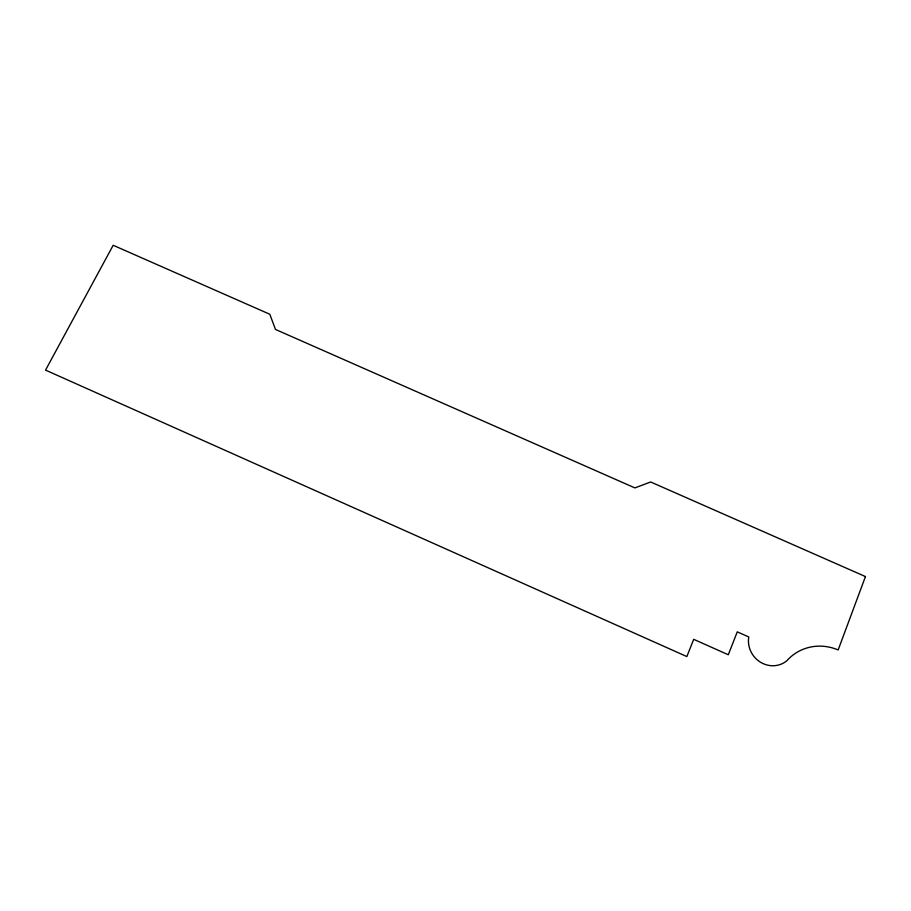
<?xml version="1.0" encoding="UTF-8"?>
<svg xmlns="http://www.w3.org/2000/svg" width="911" height="911" viewBox="0 0 911 911"><rect width="100%" height="100%" fill="white"/><g stroke="black" fill="none" stroke-linecap="round" stroke-linejoin="round"><path stroke-width="1.37" d="M865.45 576.572L838.154 649.942A49.308 46.04 56 0 0 786.945 660.657A23.982 22.616 52.8 0 1 760.332 662.126A23.982 22.616 52.8 0 1 748.774 636.96L737.272 631.847L728.299 654.758L693.715 639.328L686.848 656.569L45.55 370.105L113.18 245.275L269.815 314.261L275.475 329.44L634.887 487.909L650.659 481.976L865.45 576.572"/></g></svg>
